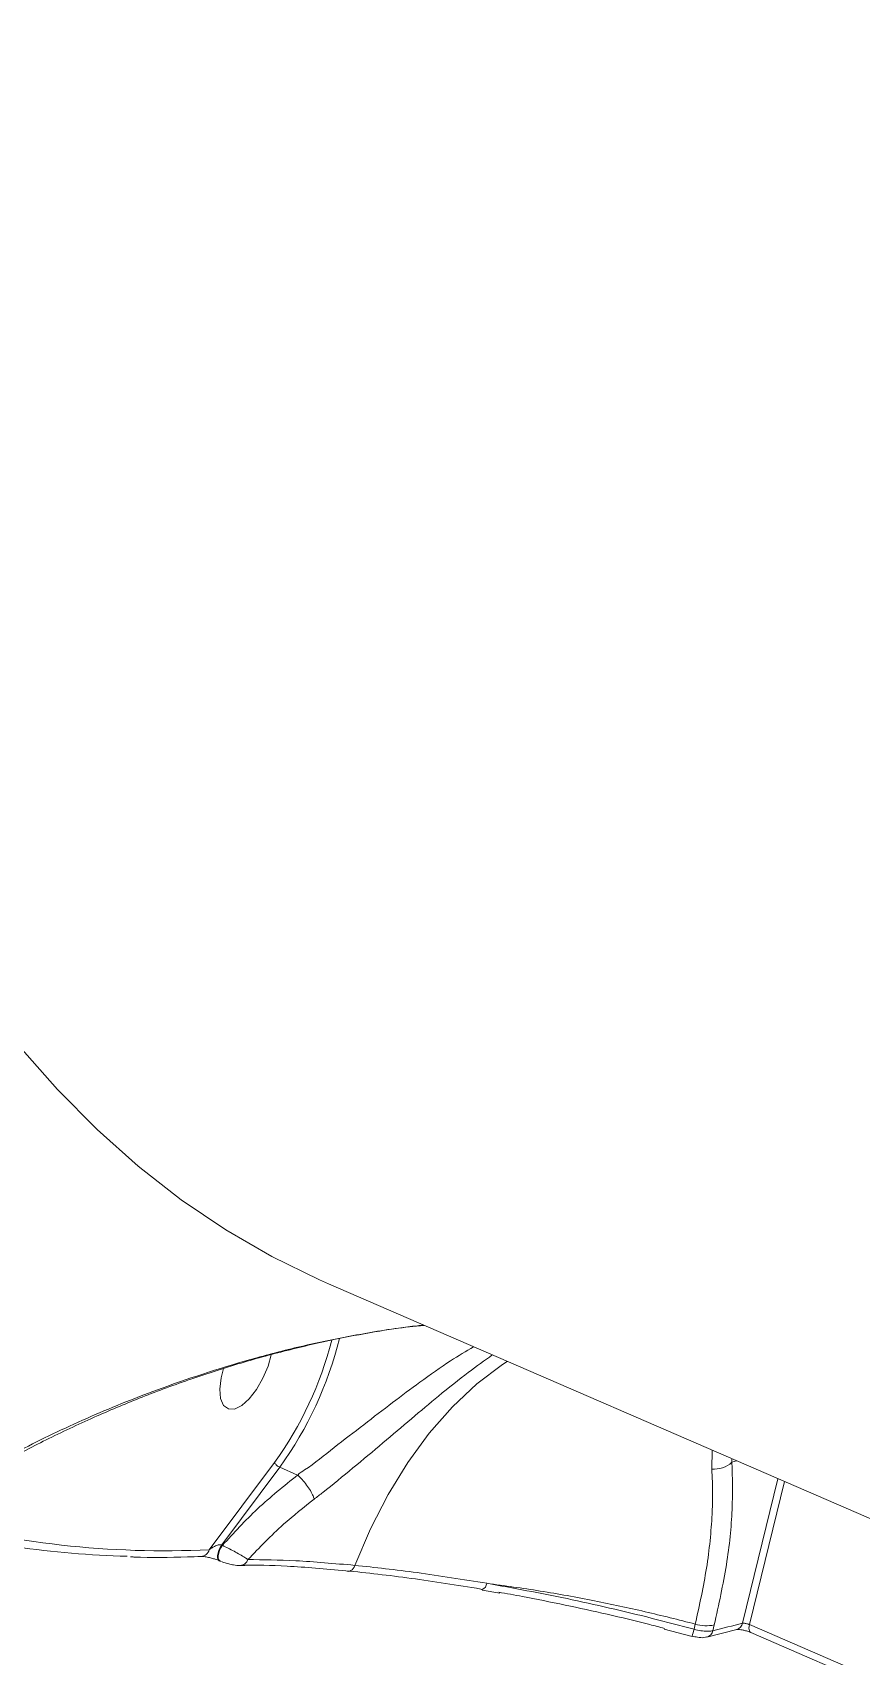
# Model space of a CAD drawing. Header units: millimetres. Extents: x -7151 to 6134, y -5040 to 5562.
# Drawn here: x -1365.2 to -1285.6, y 2296.3 to 2452.3 of the extents above; entities that cross this region are included whole.
import ezdxf

# ---------------------------------------------------------------- set-up
doc = ezdxf.new("R2010")
doc.units = ezdxf.units.MM
doc.layers.add('DIKOM_ОБЪЕКТ', color=7, linetype='Continuous')

msp = doc.modelspace()

# ---------------------------------------------------------------- linework, layer by layer
at = {"layer": 'DIKOM_ОБЪЕКТ', "color": 7, "linetype": 'Continuous', "lineweight": 15}
for p, q in [((-1336.804, 2332.095), (-1067.911, 2215.643)), ((-1299.98, 2314.321), (-1299.938, 2316.129)), ((-1348.258, 2306.569), (-1341.979, 2314.96)), ((-1341.483, 2314.488), (-1347.069, 2307.025)), ((-1339.772, 2313.747), (-1341.483, 2314.488)), ((-1298.045, 2315.31), (-1298.04, 2314.967)), ((-1298.04, 2314.967), (-1297.593, 2315.114)), ((-1339.772, 2313.747), (-1339.765, 2313.743)), ((-1297.019, 2299.52), (-1293.617, 2313.392)), ((-1292.989, 2313.12), (-1296.359, 2299.377)), ((-1347.069, 2307.025), (-1346.997, 2306.994)), ((-1347.304, 2305.515), (-1347.232, 2305.484)), ((-1347.232, 2305.484), (-1347.138, 2305.468)), ((-1322.03, 2302.698), (-1320.342, 2302.404)), ((-1304.542, 2298.95), (-1301.872, 2298.235)), ((-1301.686, 2298.927), (-1301.562, 2299.433)), ((-1300.458, 2298.182), (-1297.587, 2298.911)), ((-1299.734, 2299.345), (-1299.868, 2298.796)), ((-1296.359, 2299.377), (-1269.963, 2287.945)), ((-1296.239, 2298.629), (-1270.08, 2287.3))]:
    msp.add_line(p, q, dxfattribs=at)
at = {"layer": 'DIKOM_ОБЪЕКТ', "color": 7, "linetype": 'Continuous', "lineweight": 15, "flags": 128}
for points in [[(-1366.492, 2354.912), (-1362.852, 2350.764), (-1359.047, 2346.925), (-1355.08, 2343.398), (-1350.955, 2340.187), (-1346.675, 2337.295), (-1342.245, 2334.724), (-1337.669, 2332.476), (-1336.804, 2332.095)], [(-1346.905, 2323.96), (-1347.124, 2323.088), (-1347.248, 2321.997), (-1347.166, 2321.087), (-1346.885, 2320.433), (-1346.427, 2320.088), (-1345.831, 2320.08), (-1345.143, 2320.409), (-1344.42, 2321.048), (-1343.72, 2321.947), (-1343.101, 2323.031), (-1342.611, 2324.214), (-1342.313, 2325.293)], [(-1319.633, 2324.659), (-1320.086, 2324.36), (-1322.546, 2322.49), (-1324.899, 2320.283), (-1327.121, 2317.763), (-1329.189, 2314.952), (-1331.083, 2311.879), (-1332.785, 2308.575), (-1334.277, 2305.072)], [(-1347.069, 2307.025), (-1347.214, 2306.797), (-1347.335, 2306.541), (-1347.421, 2306.275), (-1347.466, 2306.022), (-1347.465, 2305.803), (-1347.419, 2305.635), (-1347.332, 2305.53), (-1347.307, 2305.517)], [(-1346.997, 2306.994), (-1347.142, 2306.766), (-1347.263, 2306.509), (-1347.349, 2306.244), (-1347.394, 2305.991), (-1347.393, 2305.772), (-1347.347, 2305.603), (-1347.26, 2305.499), (-1347.232, 2305.484)], [(-1345.289, 2305.05), (-1345.306, 2305.05), (-1345.307, 2305.05)], [(-1334.277, 2305.072), (-1334.347, 2304.91), (-1334.435, 2304.769), (-1334.538, 2304.652), (-1334.651, 2304.565), (-1334.771, 2304.511), (-1334.893, 2304.491), (-1335.014, 2304.507), (-1335.129, 2304.557)], [(-1296.359, 2299.377), (-1296.393, 2299.204), (-1296.406, 2299.045), (-1296.398, 2298.904), (-1296.37, 2298.786), (-1296.323, 2298.697), (-1296.258, 2298.639), (-1296.239, 2298.629)], [(-1301.86, 2298.282), (-1301.861, 2298.281), (-1301.862, 2298.276)]]:
    msp.add_lwpolyline(points, dxfattribs=at)
at = {"layer": 'DIKOM_ОБЪЕКТ', "color": 7, "linetype": 'Continuous', "lineweight": 15}
for centre, radius, start, end in [((-1370.176, 2335.298), 34.767, 324.1987, 345.66363), ((-1370.521, 2335.446), 35.811, 324.18105, 346.14279), ((-1299.736, 2316.825), 2.516, 264.42913, 312.39853), ((-1354.104, 2393.272), 87.352, 254.58271, 268.66678), ((-1352.526, 2396.018), 89.551, 254.5124, 272.73167), ((-1349.111, 2306.811), 0.886, 274.38271, 344.16576), ((-1345.353, 2305.902), 0.854, 274.31213, 341.00417), ((-1322.044, 2302.915), 0.174, 221.75627, 275.57253), ((-1322.384, 2303.457), 0.8, 296.4921, 351.84254), ((-1243.019, 2282.754), 60.856, 164.58809, 165.21723), ((-1300.473, 2303.019), 3.747, 253.1072, 281.38338), ((-1332.056, 2431.407), 136.461, 283.64316, 284.87778), ((-1297.822, 2299.7), 0.823, 286.55668, 347.3852), ((-1300.676, 2298.98), 0.828, 285.82886, 347.14509)]:
    msp.add_arc(centre, radius, start, end, dxfattribs=at)
for points, knots in [([(-1428.268, 2337.902), (-1428.288, 2337.92), (-1430.953, 2340.396), (-1435.703, 2346.406), (-1442.44, 2355.945), (-1448.43, 2366.717), (-1453.747, 2378.541), (-1458.368, 2391.423), (-1462.292, 2405.302), (-1465.502, 2420.114), (-1467.981, 2435.792), (-1469.714, 2452.294), (-1470.683, 2469.609), (-1470.903, 2487.692), (-1470.379, 2506.481), (-1469.115, 2525.886), (-1467.115, 2545.818), (-1464.379, 2566.22), (-1460.897, 2587.067), (-1456.69, 2608.315), (-1451.776, 2629.895), (-1446.18, 2651.705), (-1439.928, 2673.645), (-1433.031, 2695.647), (-1425.49, 2717.676), (-1417.33, 2739.693), (-1408.58, 2761.631), (-1399.284, 2783.388), (-1389.484, 2804.862), (-1379.683, 2824.997), (-1369.965, 2843.827), (-1360.407, 2861.4), (-1350.531, 2878.64), (-1340.381, 2895.469), (-1330.051, 2911.741), (-1319.564, 2927.414), (-1310.064, 2940.943), (-1304.002, 2949.122), (-1301.532, 2952.455)], [0, 0, 0, 0, 0.0002169, 0.0300512, 0.0598378, 0.0895308, 0.1192237, 0.1490104, 0.1788447, 0.2086791, 0.2384656, 0.2681586, 0.2978513, 0.3276374, 0.3574714, 0.3873053, 0.4170915, 0.4467843, 0.476477, 0.5062637, 0.5360977, 0.565932, 0.5957182, 0.6254114, 0.655104, 0.6848907, 0.7147246, 0.7445589, 0.7743451, 0.8040381, 0.829572, 0.8552417, 0.8809418, 0.9066416, 0.9323112, 0.9574958, 0.9826808, 1, 1, 1, 1]), ([(-1377.248, 2309.184), (-1376.737, 2309.558), (-1375.082, 2310.768), (-1371.997, 2312.718), (-1367.99, 2315.046), (-1363.662, 2317.292), (-1359.234, 2319.367), (-1354.659, 2321.281), (-1350.048, 2322.986), (-1345.299, 2324.51), (-1340.58, 2325.796), (-1336.125, 2326.814), (-1332.031, 2327.563), (-1329.303, 2327.99), (-1327.872, 2328.123), (-1327.675, 2328.141)], [0, 0, 0, 0, 0.0412213, 0.1336011, 0.2280542, 0.3245644, 0.4231421, 0.5114322, 0.6050421, 0.6944686, 0.7799636, 0.8622441, 0.9296995, 0.9903144, 1, 1, 1, 1]), ([(-1377.238, 2309.61), (-1375.481, 2310.789), (-1371.967, 2313.147), (-1366.056, 2316.394), (-1359.7, 2319.414), (-1352.306, 2322.373), (-1345.296, 2324.631), (-1338.86, 2326.271), (-1333.734, 2327.287), (-1329.965, 2327.919), (-1327.84, 2328.085), (-1327.589, 2328.105)], [0, 0, 0, 0, 0.1357673, 0.2715394, 0.4102383, 0.5489238, 0.7213908, 0.8089492, 0.8964846, 0.9877891, 1, 1, 1, 1]), ([(-1339.765, 2313.743), (-1339.764, 2313.743), (-1339.571, 2313.937), (-1338.324, 2314.694), (-1336.266, 2316.411), (-1333.395, 2318.587), (-1330.644, 2320.726), (-1327.837, 2322.818), (-1325.211, 2324.668), (-1323.595, 2325.631), (-1322.872, 2326.062)], [0, 0, 0, 0, 0.0000603, 0.0366909, 0.1916994, 0.3468769, 0.5030064, 0.6592748, 0.8473747, 1, 1, 1, 1]), ([(-1321.064, 2325.279), (-1321.818, 2324.744), (-1323.426, 2323.605), (-1326.055, 2321.489), (-1328.82, 2319.175), (-1331.58, 2316.826), (-1334.446, 2314.413), (-1336.67, 2312.6), (-1337.9, 2311.645), (-1338.177, 2311.43)], [0, 0, 0, 0, 0.1604403, 0.3418288, 0.4947929, 0.6476368, 0.8016159, 0.9554523, 1, 1, 1, 1]), ([(-1341.979, 2314.96), (-1341.976, 2314.953), (-1341.97, 2314.931), (-1341.942, 2314.872), (-1341.878, 2314.777), (-1341.763, 2314.662), (-1341.625, 2314.558), (-1341.53, 2314.512), (-1341.483, 2314.488)], [0, 0, 0, 0, 0.0458582, 0.1414738, 0.3560295, 0.5707869, 0.7853982, 1, 1, 1, 1]), ([(-1298.04, 2314.967), (-1298.002, 2313.48), (-1297.923, 2310.418), (-1298.468, 2305.137), (-1299.308, 2301.294), (-1299.734, 2299.345)], [0, 0, 0, 0, 0.3175105, 0.6539195, 1, 1, 1, 1]), ([(-1346.997, 2306.994), (-1345.906, 2308.184), (-1343.71, 2310.582), (-1341.09, 2312.688), (-1339.772, 2313.747)], [0, 0, 0, 0, 0.4967436, 1, 1, 1, 1]), ([(-1339.765, 2313.743), (-1339.62, 2313.604), (-1339.331, 2313.326), (-1338.899, 2312.789), (-1338.531, 2312.237), (-1338.299, 2311.789), (-1338.207, 2311.538), (-1338.181, 2311.445), (-1338.177, 2311.43)], [0, 0, 0, 0, 0.2120143, 0.4240466, 0.6361086, 0.8481293, 0.9764249, 1, 1, 1, 1]), ([(-1301.562, 2299.433), (-1301.166, 2301.24), (-1300.362, 2304.907), (-1299.925, 2309.457), (-1299.881, 2312.541), (-1299.958, 2313.924), (-1299.98, 2314.321)], [0, 0, 0, 0, 0.3362279, 0.6822324, 0.9087859, 1, 1, 1, 1]), ([(-1338.177, 2311.43), (-1339.179, 2310.639), (-1341.474, 2308.827), (-1343.439, 2306.778), (-1344.546, 2305.624)], [0, 0, 0, 0, 0.4365581, 1, 1, 1, 1]), ([(-1348.258, 2306.569), (-1348.174, 2306.633), (-1347.996, 2306.768), (-1347.706, 2306.924), (-1347.436, 2307.023), (-1347.25, 2307.052), (-1347.135, 2307.047), (-1347.091, 2307.032), (-1347.069, 2307.025)], [0, 0, 0, 0, 0.2758565, 0.5811451, 0.7840187, 0.9045601, 0.9531417, 1, 1, 1, 1]), ([(-1346.997, 2306.994), (-1346.816, 2306.905), (-1346.455, 2306.728), (-1345.865, 2306.417), (-1345.306, 2306.103), (-1344.839, 2305.822), (-1344.638, 2305.686), (-1344.546, 2305.624)], [0, 0, 0, 0, 0.1951456, 0.3899258, 0.5934387, 0.8140541, 1, 1, 1, 1]), ([(-1355.838, 2305.886), (-1355.725, 2305.88), (-1353.929, 2305.784), (-1351.651, 2305.835), (-1349.481, 2305.912), (-1349.043, 2305.927)], [0, 0, 0, 0, 0.0511846, 0.8084676, 1, 1, 1, 1]), ([(-1349.038, 2305.927), (-1349.02, 2305.927), (-1348.97, 2305.929), (-1348.745, 2305.912), (-1348.387, 2305.852), (-1347.968, 2305.75), (-1347.625, 2305.642), (-1347.404, 2305.56), (-1347.323, 2305.523), (-1347.308, 2305.516)], [0, 0, 0, 0, 0.10050313, 0.28310111, 0.52487276, 0.71346393, 0.857322, 0.97313086, 1, 1, 1, 1]), ([(-1347.072, 2305.425), (-1346.999, 2305.396), (-1346.783, 2305.308), (-1346.372, 2305.194), (-1345.853, 2305.087), (-1345.516, 2305.043), (-1345.321, 2305.051), (-1345.307, 2305.052)], [0, 0, 0, 0, 0.119295, 0.3529818, 0.6126737, 0.9717013, 1, 1, 1, 1]), ([(-1344.546, 2305.624), (-1343.081, 2305.61), (-1340.115, 2305.582), (-1336.239, 2305.244), (-1334.277, 2305.072)], [0, 0, 0, 0, 0.4937617, 1, 1, 1, 1]), ([(-1345.29, 2305.06), (-1345.289, 2305.06), (-1345.155, 2305.075), (-1345, 2305.065), (-1344.845, 2305.055)], [0, 0, 0, 0, 0.0053307, 1, 1, 1, 1]), ([(-1335.129, 2304.557), (-1337.089, 2304.728), (-1340.854, 2305.058), (-1343.74, 2305.089), (-1345.124, 2305.103)], [0, 0, 0, 0, 0.52057365, 1, 1, 1, 1]), ([(-1322.174, 2302.799), (-1324.45, 2303.165), (-1329.055, 2303.906), (-1333.089, 2304.338), (-1335.129, 2304.557)], [0, 0, 0, 0, 0.4941746, 1, 1, 1, 1]), ([(-1334.277, 2305.072), (-1332.327, 2304.863), (-1328.38, 2304.438), (-1323.872, 2303.712), (-1321.592, 2303.344)], [0, 0, 0, 0, 0.49414612, 1, 1, 1, 1]), ([(-1301.562, 2299.433), (-1303.169, 2299.84), (-1306.4, 2300.657), (-1311.391, 2301.716), (-1316.504, 2302.652), (-1319.889, 2303.112), (-1321.592, 2303.344)], [0, 0, 0, 0, 0.2373905, 0.477162, 0.7370168, 1, 1, 1, 1]), ([(-1321.592, 2303.344), (-1319.046, 2302.881), (-1315.189, 2302.179), (-1309.812, 2300.988), (-1305.73, 2300.01), (-1303.021, 2299.285), (-1301.686, 2298.927)], [0, 0, 0, 0, 0.3951641, 0.5986715, 0.8021765, 1, 1, 1, 1]), ([(-1304.537, 2299.019), (-1305.004, 2299.143), (-1306.834, 2299.628), (-1310.029, 2300.382), (-1314.119, 2301.283), (-1317.61, 2301.987), (-1319.695, 2302.356), (-1320.452, 2302.489)], [0, 0, 0, 0, 0.0866093, 0.3392491, 0.5918937, 0.8518949, 1, 1, 1, 1]), ([(-1301.686, 2298.927), (-1301.629, 2298.913), (-1301.354, 2298.843), (-1300.861, 2298.757), (-1300.269, 2298.721), (-1300.002, 2298.771), (-1299.868, 2298.796)], [0, 0, 0, 0, 0.0806236, 0.3870875, 0.6935762, 1, 1, 1, 1]), ([(-1297.595, 2298.909), (-1297.596, 2298.909), (-1297.605, 2298.906), (-1297.568, 2298.914), (-1297.482, 2298.916), (-1297.305, 2298.908), (-1297.044, 2298.873), (-1296.72, 2298.8), (-1296.429, 2298.709), (-1296.291, 2298.649), (-1296.245, 2298.629)], [0, 0, 0, 0, 0.00586, 0.0949591, 0.2005932, 0.3369655, 0.500597, 0.6918076, 0.8976892, 1, 1, 1, 1]), ([(-1297.019, 2299.52), (-1296.986, 2299.522), (-1296.922, 2299.525), (-1296.777, 2299.505), (-1296.616, 2299.468), (-1296.47, 2299.422), (-1296.391, 2299.389), (-1296.359, 2299.377)], [0, 0, 0, 0, 0.2155483, 0.4307534, 0.645324, 0.8596243, 1, 1, 1, 1]), ([(-1301.86, 2298.28), (-1301.683, 2298.238), (-1301.287, 2298.144), (-1300.826, 2298.1), (-1300.546, 2298.18), (-1300.455, 2298.206)], [0, 0, 0, 0, 0.3536403, 0.7918104, 1, 1, 1, 1])]:
    msp.add_open_spline(points, degree=3, knots=knots, dxfattribs=at)

doc.saveas('drawing.dxf')
